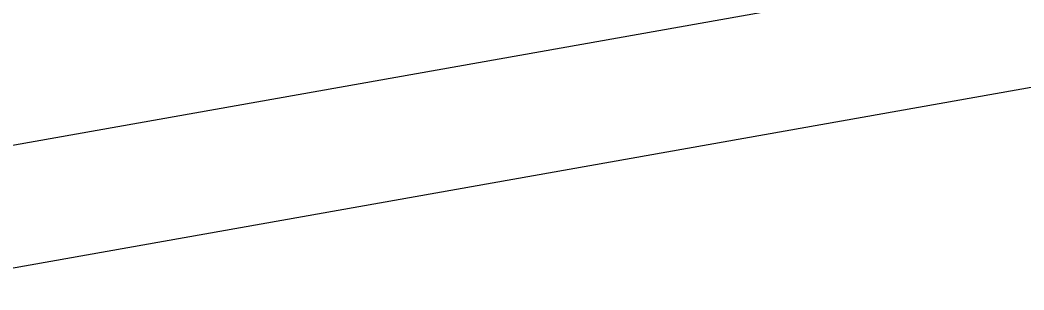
# Model space of a CAD drawing. Header units: millimetres. Extents: x 0 to 9483559, y -180456 to 305735.
# Drawn here: x 457274.87 to 457286.06, y 26976.89 to 26979.89 of the extents above; entities that cross this region are included whole.
import ezdxf
from ezdxf.enums import TextEntityAlignment as Align

# ---------------------------------------------------------------- set-up
doc = ezdxf.new("R2018")
doc.units = ezdxf.units.MM
for name, color, linetype, lineweight in [('АР_Маркер экспликации', 239, 'Continuous', 13), ('АР_Номер помещения', 250, 'Continuous', 9), ('АР_Размеры', 175, 'Continuous', 9), ('АР_Сущ Несущая стена', 250, 'Continuous', 50)]:
    doc.layers.add(name, color=color, linetype=linetype, lineweight=lineweight)
doc.layers.add('АР_Названия помещений', color=124, linetype='Continuous', lineweight=5, plot=False)
doc.layers.add('АР_Помещения_площадь', color=19, linetype='Continuous', lineweight=9, plot=False)
doc.styles.add('ISOCPEUR', font='', dxfattribs={"height": 250})
doc.styles.get("Standard").update_dxf_attribs({"font": 'GOST.TTF'})
doc.styles.get('ISOCPEUR').set_extended_font_data('ISOCPEUR', italic=True)

# ---------------------------------------------------------------- blocks, each defined once
blk = doc.blocks.new('*U333')
at = {"color": 7, "style": 'ISOCPEUR', "width": 0.7, "flags": 1}
blk.add_attdef('КАТЕГОРИЯ', (-499.166, -2092.186), '', height=250, dxfattribs=at)
at = {"layer": 'АР_Номер помещения', "color": 7, "style": 'ISOCPEUR', "width": 0.7}
blk.add_attdef('НОМЕР_ПОМЕЩЕНИЯ', text='', height=300, dxfattribs=at).set_placement((-13874.5, 6637.552), align=Align.MIDDLE_CENTER)
at = {"layer": 'АР_Помещения_площадь', "color": 7, "lineweight": 30, "width": 0.7, "flags": 104}
blk.add_attdef('ИМЯ_ПОМЕЩЕНИЯ', text='', height=100, dxfattribs=at).set_placement((157.628, 1217.141), align=Align.MIDDLE_CENTER)
at = {"layer": 'АР_Помещения_площадь', "color": 7, "style": 'ISOCPEUR', "width": 0.7}
blk.add_attdef('ПЛОЩАДЬ_ПОМЕЩЕНИЯ', text='', height=200, dxfattribs=at).set_placement((-12654.582, 407.672), align=Align.MIDDLE_RIGHT)
blk = doc.blocks.new('*U327')
at = {"color": 7, "style": 'ISOCPEUR', "width": 0.7, "flags": 1}
blk.add_attdef('КАТЕГОРИЯ', (-499.166, -2092.186), '', height=250, dxfattribs=at)
at = {"layer": 'АР_Номер помещения', "color": 7, "style": 'ISOCPEUR', "width": 0.7}
blk.add_attdef('НОМЕР_ПОМЕЩЕНИЯ', text='', height=300, dxfattribs=at).set_placement((-17424.901, 1870.773), align=Align.MIDDLE_CENTER)
at = {"layer": 'АР_Помещения_площадь', "color": 7, "lineweight": 30, "width": 0.7, "flags": 104}
blk.add_attdef('ИМЯ_ПОМЕЩЕНИЯ', text='', height=100, dxfattribs=at).set_placement((157.628, 1217.141), align=Align.MIDDLE_CENTER)
at = {"layer": 'АР_Помещения_площадь', "color": 7, "style": 'ISOCPEUR', "width": 0.7}
blk.add_attdef('ПЛОЩАДЬ_ПОМЕЩЕНИЯ', text='', height=200, dxfattribs=at).set_placement((-12452.811, 399.356), align=Align.MIDDLE_RIGHT)

msp = doc.modelspace()

# ---------------------------------------------------------------- linework, layer by layer
at = {"layer": 'АР_Размеры', "color": 5, "lineweight": 9, "ltscale": 100, "transparency": 33554687}
msp.add_lwpolyline([(457319.55, 26986.681), (457319.233, 26986.377), (457259.348, 26975.763), (457259.065, 26975.961), (457258.874, 26977.041), (457259.05, 26977.444), (457261.451, 26977.87), (457261.648, 26978.152), (457261.521, 26978.873), (457261.217, 26979.19), (457258.816, 26978.765), (457258.533, 26978.962), (457257.576, 26984.364), (457258.323, 26985.735), (457258.294, 26986.597), (457256.06, 26989.42), (457255.383, 26989.053), (457257.745, 26975.727), (457259.462, 26974.421), (457319.587, 26985.078)], dxfattribs=at)
msp.add_lwpolyline([(457319.55, 26986.681), (457319.233, 26986.377), (457259.348, 26975.763), (457259.065, 26975.961), (457258.874, 26977.041), (457259.05, 26977.444), (457261.451, 26977.87), (457261.648, 26978.152), (457261.521, 26978.873), (457261.217, 26979.19), (457258.816, 26978.765), (457258.533, 26978.962), (457257.576, 26984.364), (457258.323, 26985.735), (457258.294, 26986.597), (457256.06, 26989.42), (457255.383, 26989.053), (457257.745, 26975.727), (457259.462, 26974.421), (457319.587, 26985.078)], dxfattribs=at)
msp.add_lwpolyline([(457319.55, 26986.681), (457319.233, 26986.377), (457259.348, 26975.763), (457259.065, 26975.961), (457258.874, 26977.041), (457259.05, 26977.444), (457261.451, 26977.87), (457261.648, 26978.152), (457261.521, 26978.873), (457261.217, 26979.19), (457258.816, 26978.765), (457258.533, 26978.962), (457257.576, 26984.364), (457258.323, 26985.735), (457258.294, 26986.597), (457256.06, 26989.42), (457255.383, 26989.053), (457257.745, 26975.727), (457259.462, 26974.421), (457319.587, 26985.078)], dxfattribs=at)
msp.add_lwpolyline([(457319.55, 26986.681), (457319.233, 26986.377), (457259.348, 26975.763), (457259.065, 26975.961), (457258.874, 26977.041), (457259.05, 26977.444), (457261.451, 26977.87), (457261.648, 26978.152), (457261.521, 26978.873), (457261.217, 26979.19), (457258.816, 26978.765), (457258.533, 26978.962), (457257.576, 26984.364), (457258.323, 26985.735), (457258.294, 26986.597), (457256.06, 26989.42), (457255.383, 26989.053), (457257.745, 26975.727), (457259.462, 26974.421), (457319.587, 26985.078)], dxfattribs=at)
msp.add_lwpolyline([(457319.55, 26986.681), (457319.233, 26986.377), (457259.348, 26975.763), (457259.065, 26975.961), (457258.874, 26977.041), (457259.05, 26977.444), (457261.451, 26977.87), (457261.648, 26978.152), (457261.521, 26978.873), (457261.217, 26979.19), (457258.816, 26978.765), (457258.533, 26978.962), (457257.576, 26984.364), (457258.323, 26985.735), (457258.294, 26986.597), (457256.06, 26989.42), (457255.383, 26989.053), (457257.745, 26975.727), (457259.462, 26974.421), (457319.587, 26985.078)], dxfattribs=at)
msp.add_lwpolyline([(457319.55, 26986.681), (457319.233, 26986.377), (457259.348, 26975.763), (457259.065, 26975.961), (457258.874, 26977.041), (457259.05, 26977.444), (457261.451, 26977.87), (457261.648, 26978.152), (457261.521, 26978.873), (457261.217, 26979.19), (457258.816, 26978.765), (457258.533, 26978.962), (457257.576, 26984.364), (457258.323, 26985.735), (457258.294, 26986.597), (457256.06, 26989.42), (457255.383, 26989.053), (457257.745, 26975.727), (457259.462, 26974.421), (457319.587, 26985.078)], dxfattribs=at)
msp.add_lwpolyline([(457319.55, 26986.681), (457319.233, 26986.377), (457259.348, 26975.763), (457259.065, 26975.961), (457258.874, 26977.041), (457259.05, 26977.444), (457261.451, 26977.87), (457261.648, 26978.152), (457261.521, 26978.873), (457261.217, 26979.19), (457258.816, 26978.765), (457258.533, 26978.962), (457257.576, 26984.364), (457258.323, 26985.735), (457258.294, 26986.597), (457256.06, 26989.42), (457255.383, 26989.053), (457257.745, 26975.727), (457259.462, 26974.421), (457319.587, 26985.078)], dxfattribs=at)
msp.add_lwpolyline([(457319.55, 26986.681), (457319.233, 26986.377), (457259.348, 26975.763), (457259.065, 26975.961), (457258.874, 26977.041), (457259.05, 26977.444), (457261.451, 26977.87), (457261.648, 26978.152), (457261.521, 26978.873), (457261.217, 26979.19), (457258.816, 26978.765), (457258.533, 26978.962), (457257.576, 26984.364), (457258.323, 26985.735), (457258.294, 26986.597), (457256.06, 26989.42), (457255.383, 26989.053), (457257.745, 26975.727), (457259.462, 26974.421), (457319.587, 26985.078)], dxfattribs=at)
msp.add_lwpolyline([(457319.55, 26986.681), (457319.233, 26986.377), (457259.348, 26975.763), (457259.065, 26975.961), (457258.874, 26977.041), (457259.05, 26977.444), (457261.451, 26977.87), (457261.648, 26978.152), (457261.521, 26978.873), (457261.217, 26979.19), (457258.816, 26978.765), (457258.533, 26978.962), (457257.576, 26984.364), (457258.323, 26985.735), (457258.294, 26986.597), (457256.06, 26989.42), (457255.383, 26989.053), (457257.745, 26975.727), (457259.462, 26974.421), (457319.587, 26985.078)], dxfattribs=at)
msp.add_lwpolyline([(457319.55, 26986.681), (457319.233, 26986.377), (457259.348, 26975.763), (457259.065, 26975.961), (457258.874, 26977.041), (457259.05, 26977.444), (457261.451, 26977.87), (457261.648, 26978.152), (457261.521, 26978.873), (457261.217, 26979.19), (457258.816, 26978.765), (457258.533, 26978.962), (457257.576, 26984.364), (457258.323, 26985.735), (457258.294, 26986.597), (457256.06, 26989.42), (457255.383, 26989.053), (457257.745, 26975.727), (457259.462, 26974.421), (457319.587, 26985.078)], dxfattribs=at)
msp.add_lwpolyline([(457319.55, 26986.681), (457319.233, 26986.377), (457259.348, 26975.763), (457259.065, 26975.961), (457258.874, 26977.041), (457259.05, 26977.444), (457261.451, 26977.87), (457261.648, 26978.152), (457261.521, 26978.873), (457261.217, 26979.19), (457258.816, 26978.765), (457258.533, 26978.962), (457257.576, 26984.364), (457258.323, 26985.735), (457258.294, 26986.597), (457256.06, 26989.42), (457255.383, 26989.053), (457257.745, 26975.727), (457259.462, 26974.421), (457319.587, 26985.078)], dxfattribs=at)
msp.add_lwpolyline([(457319.55, 26986.681), (457319.233, 26986.377), (457259.348, 26975.763), (457259.065, 26975.961), (457258.874, 26977.041), (457259.05, 26977.444), (457261.451, 26977.87), (457261.648, 26978.152), (457261.521, 26978.873), (457261.217, 26979.19), (457258.816, 26978.765), (457258.533, 26978.962), (457257.576, 26984.364), (457258.323, 26985.735), (457258.294, 26986.597), (457256.06, 26989.42), (457255.383, 26989.053), (457257.745, 26975.727), (457259.462, 26974.421), (457319.587, 26985.078)], dxfattribs=at)
msp.add_lwpolyline([(457319.55, 26986.681), (457319.233, 26986.377), (457259.348, 26975.763), (457259.065, 26975.961), (457258.874, 26977.041), (457259.05, 26977.444), (457261.451, 26977.87), (457261.648, 26978.152), (457261.521, 26978.873), (457261.217, 26979.19), (457258.816, 26978.765), (457258.533, 26978.962), (457257.576, 26984.364), (457258.323, 26985.735), (457258.294, 26986.597), (457256.06, 26989.42), (457255.383, 26989.053), (457257.745, 26975.727), (457259.462, 26974.421), (457319.587, 26985.078)], dxfattribs=at)
msp.add_lwpolyline([(457319.55, 26986.681), (457319.233, 26986.377), (457259.348, 26975.763), (457259.065, 26975.961), (457258.874, 26977.041), (457259.05, 26977.444), (457261.451, 26977.87), (457261.648, 26978.152), (457261.521, 26978.873), (457261.217, 26979.19), (457258.816, 26978.765), (457258.533, 26978.962), (457257.576, 26984.364), (457258.323, 26985.735), (457258.294, 26986.597), (457256.06, 26989.42), (457255.383, 26989.053), (457257.745, 26975.727), (457259.462, 26974.421), (457319.587, 26985.078)], dxfattribs=at)
msp.add_lwpolyline([(457319.55, 26986.681), (457319.233, 26986.377), (457259.348, 26975.763), (457259.065, 26975.961), (457258.874, 26977.041), (457259.05, 26977.444), (457261.451, 26977.87), (457261.648, 26978.152), (457261.521, 26978.873), (457261.217, 26979.19), (457258.816, 26978.765), (457258.533, 26978.962), (457257.576, 26984.364), (457258.323, 26985.735), (457258.294, 26986.597), (457256.06, 26989.42), (457255.383, 26989.053), (457257.745, 26975.727), (457259.462, 26974.421), (457319.587, 26985.078)], dxfattribs=at)
msp.add_lwpolyline([(457319.55, 26986.681), (457319.233, 26986.377), (457259.348, 26975.763), (457259.065, 26975.961), (457258.874, 26977.041), (457259.05, 26977.444), (457261.451, 26977.87), (457261.648, 26978.152), (457261.521, 26978.873), (457261.217, 26979.19), (457258.816, 26978.765), (457258.533, 26978.962), (457257.576, 26984.364), (457258.323, 26985.735), (457258.294, 26986.597), (457256.06, 26989.42), (457255.383, 26989.053), (457257.745, 26975.727), (457259.462, 26974.421), (457319.587, 26985.078)], dxfattribs=at)
msp.add_lwpolyline([(457319.55, 26986.681), (457319.233, 26986.377), (457259.348, 26975.763), (457259.065, 26975.961), (457258.874, 26977.041), (457259.05, 26977.444), (457261.451, 26977.87), (457261.648, 26978.152), (457261.521, 26978.873), (457261.217, 26979.19), (457258.816, 26978.765), (457258.533, 26978.962), (457257.576, 26984.364), (457258.323, 26985.735), (457258.294, 26986.597), (457256.06, 26989.42), (457255.383, 26989.053), (457257.745, 26975.727), (457259.462, 26974.421), (457319.587, 26985.078)], dxfattribs=at)
msp.add_lwpolyline([(457319.55, 26986.681), (457319.233, 26986.377), (457259.348, 26975.763), (457259.065, 26975.961), (457258.874, 26977.041), (457259.05, 26977.444), (457261.451, 26977.87), (457261.648, 26978.152), (457261.521, 26978.873), (457261.217, 26979.19), (457258.816, 26978.765), (457258.533, 26978.962), (457257.576, 26984.364), (457258.323, 26985.735), (457258.294, 26986.597), (457256.06, 26989.42), (457255.383, 26989.053), (457257.745, 26975.727), (457259.462, 26974.421), (457319.587, 26985.078)], dxfattribs=at)
msp.add_lwpolyline([(457319.55, 26986.681), (457319.233, 26986.377), (457259.348, 26975.763), (457259.065, 26975.961), (457258.874, 26977.041), (457259.05, 26977.444), (457261.451, 26977.87), (457261.648, 26978.152), (457261.521, 26978.873), (457261.217, 26979.19), (457258.816, 26978.765), (457258.533, 26978.962), (457257.576, 26984.364), (457258.323, 26985.735), (457258.294, 26986.597), (457256.06, 26989.42), (457255.383, 26989.053), (457257.745, 26975.727), (457259.462, 26974.421), (457319.587, 26985.078)], dxfattribs=at)
msp.add_lwpolyline([(457319.55, 26986.681), (457319.233, 26986.377), (457259.348, 26975.763), (457259.065, 26975.961), (457258.874, 26977.041), (457259.05, 26977.444), (457261.451, 26977.87), (457261.648, 26978.152), (457261.521, 26978.873), (457261.217, 26979.19), (457258.816, 26978.765), (457258.533, 26978.962), (457257.576, 26984.364), (457258.323, 26985.735), (457258.294, 26986.597), (457256.06, 26989.42), (457255.383, 26989.053), (457257.745, 26975.727), (457259.462, 26974.421), (457319.587, 26985.078)], dxfattribs=at)
msp.add_lwpolyline([(457319.55, 26986.681), (457319.233, 26986.377), (457259.348, 26975.763), (457259.065, 26975.961), (457258.874, 26977.041), (457259.05, 26977.444), (457261.451, 26977.87), (457261.648, 26978.152), (457261.521, 26978.873), (457261.217, 26979.19), (457258.816, 26978.765), (457258.533, 26978.962), (457257.576, 26984.364), (457258.323, 26985.735), (457258.294, 26986.597), (457256.06, 26989.42), (457255.383, 26989.053), (457257.745, 26975.727), (457259.462, 26974.421), (457319.587, 26985.078)], dxfattribs=at)
msp.add_lwpolyline([(457319.55, 26986.681), (457319.233, 26986.377), (457259.348, 26975.763), (457259.065, 26975.961), (457258.874, 26977.041), (457259.05, 26977.444), (457261.451, 26977.87), (457261.648, 26978.152), (457261.521, 26978.873), (457261.217, 26979.19), (457258.816, 26978.765), (457258.533, 26978.962), (457257.576, 26984.364), (457258.323, 26985.735), (457258.294, 26986.597), (457256.06, 26989.42), (457255.383, 26989.053), (457257.745, 26975.727), (457259.462, 26974.421), (457319.587, 26985.078)], dxfattribs=at)
msp.add_lwpolyline([(457319.55, 26986.681), (457319.233, 26986.377), (457259.348, 26975.763), (457259.065, 26975.961), (457258.874, 26977.041), (457259.05, 26977.444), (457261.451, 26977.87), (457261.648, 26978.152), (457261.521, 26978.873), (457261.217, 26979.19), (457258.816, 26978.765), (457258.533, 26978.962), (457257.576, 26984.364), (457258.323, 26985.735), (457258.294, 26986.597), (457256.06, 26989.42), (457255.383, 26989.053), (457257.745, 26975.727), (457259.462, 26974.421), (457319.587, 26985.078)], dxfattribs=at)
msp.add_lwpolyline([(457319.55, 26986.681), (457319.233, 26986.377), (457259.348, 26975.763), (457259.065, 26975.961), (457258.874, 26977.041), (457259.05, 26977.444), (457261.451, 26977.87), (457261.648, 26978.152), (457261.521, 26978.873), (457261.217, 26979.19), (457258.816, 26978.765), (457258.533, 26978.962), (457257.576, 26984.364), (457258.323, 26985.735), (457258.294, 26986.597), (457256.06, 26989.42), (457255.383, 26989.053), (457257.745, 26975.727), (457259.462, 26974.421), (457319.587, 26985.078)], dxfattribs=at)
msp.add_lwpolyline([(457319.55, 26986.681), (457319.233, 26986.377), (457259.348, 26975.763), (457259.065, 26975.961), (457258.874, 26977.041), (457259.05, 26977.444), (457261.451, 26977.87), (457261.648, 26978.152), (457261.521, 26978.873), (457261.217, 26979.19), (457258.816, 26978.765), (457258.533, 26978.962), (457257.576, 26984.364), (457258.323, 26985.735), (457258.294, 26986.597), (457256.06, 26989.42), (457255.383, 26989.053), (457257.745, 26975.727), (457259.462, 26974.421), (457319.587, 26985.078)], dxfattribs=at)
msp.add_lwpolyline([(457319.55, 26986.681), (457319.233, 26986.377), (457259.348, 26975.763), (457259.065, 26975.961), (457258.874, 26977.041), (457259.05, 26977.444), (457261.451, 26977.87), (457261.648, 26978.152), (457261.521, 26978.873), (457261.217, 26979.19), (457258.816, 26978.765), (457258.533, 26978.962), (457257.576, 26984.364), (457258.323, 26985.735), (457258.294, 26986.597), (457256.06, 26989.42), (457255.383, 26989.053), (457257.745, 26975.727), (457259.462, 26974.421), (457319.587, 26985.078)], dxfattribs=at)
msp.add_lwpolyline([(457319.55, 26986.681), (457319.233, 26986.377), (457259.348, 26975.763), (457259.065, 26975.961), (457258.874, 26977.041), (457259.05, 26977.444), (457261.451, 26977.87), (457261.648, 26978.152), (457261.521, 26978.873), (457261.217, 26979.19), (457258.816, 26978.765), (457258.533, 26978.962), (457257.576, 26984.364), (457258.323, 26985.735), (457258.294, 26986.597), (457256.06, 26989.42), (457255.383, 26989.053), (457257.745, 26975.727), (457259.462, 26974.421), (457319.587, 26985.078)], dxfattribs=at)
msp.add_lwpolyline([(457319.55, 26986.681), (457319.233, 26986.377), (457259.348, 26975.763), (457259.065, 26975.961), (457258.874, 26977.041), (457259.05, 26977.444), (457261.451, 26977.87), (457261.648, 26978.152), (457261.521, 26978.873), (457261.217, 26979.19), (457258.816, 26978.765), (457258.533, 26978.962), (457257.576, 26984.364), (457258.323, 26985.735), (457258.294, 26986.597), (457256.06, 26989.42), (457255.383, 26989.053), (457257.745, 26975.727), (457259.462, 26974.421), (457319.587, 26985.078)], dxfattribs=at)
msp.add_lwpolyline([(457319.55, 26986.681), (457319.233, 26986.377), (457259.348, 26975.763), (457259.065, 26975.961), (457258.874, 26977.041), (457259.05, 26977.444), (457261.451, 26977.87), (457261.648, 26978.152), (457261.521, 26978.873), (457261.217, 26979.19), (457258.816, 26978.765), (457258.533, 26978.962), (457257.576, 26984.364), (457258.323, 26985.735), (457258.294, 26986.597), (457256.06, 26989.42), (457255.383, 26989.053), (457257.745, 26975.727), (457259.462, 26974.421), (457319.587, 26985.078)], dxfattribs=at)
msp.add_lwpolyline([(457319.55, 26986.681), (457319.233, 26986.377), (457259.348, 26975.763), (457259.065, 26975.961), (457258.874, 26977.041), (457259.05, 26977.444), (457261.451, 26977.87), (457261.648, 26978.152), (457261.521, 26978.873), (457261.217, 26979.19), (457258.816, 26978.765), (457258.533, 26978.962), (457257.576, 26984.364), (457258.323, 26985.735), (457258.294, 26986.597), (457256.06, 26989.42), (457255.383, 26989.053), (457257.745, 26975.727), (457259.462, 26974.421), (457319.587, 26985.078)], dxfattribs=at)
msp.add_lwpolyline([(457319.55, 26986.681), (457319.233, 26986.377), (457259.348, 26975.763), (457259.065, 26975.961), (457258.874, 26977.041), (457259.05, 26977.444), (457261.451, 26977.87), (457261.648, 26978.152), (457261.521, 26978.873), (457261.217, 26979.19), (457258.816, 26978.765), (457258.533, 26978.962), (457257.576, 26984.364), (457258.323, 26985.735), (457258.294, 26986.597), (457256.06, 26989.42), (457255.383, 26989.053), (457257.745, 26975.727), (457259.462, 26974.421), (457319.587, 26985.078)], dxfattribs=at)
msp.add_lwpolyline([(457319.55, 26986.681), (457319.233, 26986.377), (457259.348, 26975.763), (457259.065, 26975.961), (457258.874, 26977.041), (457259.05, 26977.444), (457261.451, 26977.87), (457261.648, 26978.152), (457261.521, 26978.873), (457261.217, 26979.19), (457258.816, 26978.765), (457258.533, 26978.962), (457257.576, 26984.364), (457258.323, 26985.735), (457258.294, 26986.597), (457256.06, 26989.42), (457255.383, 26989.053), (457257.745, 26975.727), (457259.462, 26974.421), (457319.587, 26985.078)], dxfattribs=at)
msp.add_lwpolyline([(457319.55, 26986.681), (457319.233, 26986.377), (457259.348, 26975.763), (457259.065, 26975.961), (457258.874, 26977.041), (457259.05, 26977.444), (457261.451, 26977.87), (457261.648, 26978.152), (457261.521, 26978.873), (457261.217, 26979.19), (457258.816, 26978.765), (457258.533, 26978.962), (457257.576, 26984.364), (457258.323, 26985.735), (457258.294, 26986.597), (457256.06, 26989.42), (457255.383, 26989.053), (457257.745, 26975.727), (457259.462, 26974.421), (457319.587, 26985.078)], dxfattribs=at)
msp.add_lwpolyline([(457319.55, 26986.681), (457319.233, 26986.377), (457259.348, 26975.763), (457259.065, 26975.961), (457258.874, 26977.041), (457259.05, 26977.444), (457261.451, 26977.87), (457261.648, 26978.152), (457261.521, 26978.873), (457261.217, 26979.19), (457258.816, 26978.765), (457258.533, 26978.962), (457257.576, 26984.364), (457258.323, 26985.735), (457258.294, 26986.597), (457256.06, 26989.42), (457255.383, 26989.053), (457257.745, 26975.727), (457259.462, 26974.421), (457319.587, 26985.078)], dxfattribs=at)
msp.add_lwpolyline([(457319.55, 26986.681), (457319.233, 26986.377), (457259.348, 26975.763), (457259.065, 26975.961), (457258.874, 26977.041), (457259.05, 26977.444), (457261.451, 26977.87), (457261.648, 26978.152), (457261.521, 26978.873), (457261.217, 26979.19), (457258.816, 26978.765), (457258.533, 26978.962), (457257.576, 26984.364), (457258.323, 26985.735), (457258.294, 26986.597), (457256.06, 26989.42), (457255.383, 26989.053), (457257.745, 26975.727), (457259.462, 26974.421), (457319.587, 26985.078)], dxfattribs=at)
msp.add_lwpolyline([(457319.55, 26986.681), (457319.233, 26986.377), (457259.348, 26975.763), (457259.065, 26975.961), (457258.874, 26977.041), (457259.05, 26977.444), (457261.451, 26977.87), (457261.648, 26978.152), (457261.521, 26978.873), (457261.217, 26979.19), (457258.816, 26978.765), (457258.533, 26978.962), (457257.576, 26984.364), (457258.323, 26985.735), (457258.294, 26986.597), (457256.06, 26989.42), (457255.383, 26989.053), (457257.745, 26975.727), (457259.462, 26974.421), (457319.587, 26985.078)], dxfattribs=at)
msp.add_lwpolyline([(457319.55, 26986.681), (457319.233, 26986.377), (457259.348, 26975.763), (457259.065, 26975.961), (457258.874, 26977.041), (457259.05, 26977.444), (457261.451, 26977.87), (457261.648, 26978.152), (457261.521, 26978.873), (457261.217, 26979.19), (457258.816, 26978.765), (457258.533, 26978.962), (457257.576, 26984.364), (457258.323, 26985.735), (457258.294, 26986.597), (457256.06, 26989.42), (457255.383, 26989.053), (457257.745, 26975.727), (457259.462, 26974.421), (457319.587, 26985.078)], dxfattribs=at)
msp.add_lwpolyline([(457319.55, 26986.681), (457319.233, 26986.377), (457259.348, 26975.763), (457259.065, 26975.961), (457258.874, 26977.041), (457259.05, 26977.444), (457261.451, 26977.87), (457261.648, 26978.152), (457261.521, 26978.873), (457261.217, 26979.19), (457258.816, 26978.765), (457258.533, 26978.962), (457257.576, 26984.364), (457258.323, 26985.735), (457258.294, 26986.597), (457256.06, 26989.42), (457255.383, 26989.053), (457257.745, 26975.727), (457259.462, 26974.421), (457319.587, 26985.078)], dxfattribs=at)
msp.add_lwpolyline([(457319.55, 26986.681), (457319.233, 26986.377), (457259.348, 26975.763), (457259.065, 26975.961), (457258.874, 26977.041), (457259.05, 26977.444), (457261.451, 26977.87), (457261.648, 26978.152), (457261.521, 26978.873), (457261.217, 26979.19), (457258.816, 26978.765), (457258.533, 26978.962), (457257.576, 26984.364), (457258.323, 26985.735), (457258.294, 26986.597), (457256.06, 26989.42), (457255.383, 26989.053), (457257.745, 26975.727), (457259.462, 26974.421), (457319.587, 26985.078)], dxfattribs=at)
msp.add_lwpolyline([(457319.55, 26986.681), (457319.233, 26986.377), (457259.348, 26975.763), (457259.065, 26975.961), (457258.874, 26977.041), (457259.05, 26977.444), (457261.451, 26977.87), (457261.648, 26978.152), (457261.521, 26978.873), (457261.217, 26979.19), (457258.816, 26978.765), (457258.533, 26978.962), (457257.576, 26984.364), (457258.323, 26985.735), (457258.294, 26986.597), (457256.06, 26989.42), (457255.383, 26989.053), (457257.745, 26975.727), (457259.462, 26974.421), (457319.587, 26985.078)], dxfattribs=at)
msp.add_lwpolyline([(457319.55, 26986.681), (457319.233, 26986.377), (457259.348, 26975.763), (457259.065, 26975.961), (457258.874, 26977.041), (457259.05, 26977.444), (457261.451, 26977.87), (457261.648, 26978.152), (457261.521, 26978.873), (457261.217, 26979.19), (457258.816, 26978.765), (457258.533, 26978.962), (457257.576, 26984.364), (457258.323, 26985.735), (457258.294, 26986.597), (457256.06, 26989.42), (457255.383, 26989.053), (457257.745, 26975.727), (457259.462, 26974.421), (457319.587, 26985.078)], dxfattribs=at)
msp.add_lwpolyline([(457319.55, 26986.681), (457319.233, 26986.377), (457259.348, 26975.763), (457259.065, 26975.961), (457258.874, 26977.041), (457259.05, 26977.444), (457261.451, 26977.87), (457261.648, 26978.152), (457261.521, 26978.873), (457261.217, 26979.19), (457258.816, 26978.765), (457258.533, 26978.962), (457257.576, 26984.364), (457258.323, 26985.735), (457258.294, 26986.597), (457256.06, 26989.42), (457255.383, 26989.053), (457257.745, 26975.727), (457259.462, 26974.421), (457319.587, 26985.078)], dxfattribs=at)
msp.add_lwpolyline([(457319.55, 26986.681), (457319.233, 26986.377), (457259.348, 26975.763), (457259.065, 26975.961), (457258.874, 26977.041), (457259.05, 26977.444), (457261.451, 26977.87), (457261.648, 26978.152), (457261.521, 26978.873), (457261.217, 26979.19), (457258.816, 26978.765), (457258.533, 26978.962), (457257.576, 26984.364), (457258.323, 26985.735), (457258.294, 26986.597), (457256.06, 26989.42), (457255.383, 26989.053), (457257.745, 26975.727), (457259.462, 26974.421), (457319.587, 26985.078)], dxfattribs=at)
msp.add_lwpolyline([(457319.55, 26986.681), (457319.233, 26986.377), (457259.348, 26975.763), (457259.065, 26975.961), (457258.874, 26977.041), (457259.05, 26977.444), (457261.451, 26977.87), (457261.648, 26978.152), (457261.521, 26978.873), (457261.217, 26979.19), (457258.816, 26978.765), (457258.533, 26978.962), (457257.576, 26984.364), (457258.323, 26985.735), (457258.294, 26986.597), (457256.06, 26989.42), (457255.383, 26989.053), (457257.745, 26975.727), (457259.462, 26974.421), (457319.587, 26985.078)], dxfattribs=at)
msp.add_lwpolyline([(457319.55, 26986.681), (457319.233, 26986.377), (457259.348, 26975.763), (457259.065, 26975.961), (457258.874, 26977.041), (457259.05, 26977.444), (457261.451, 26977.87), (457261.648, 26978.152), (457261.521, 26978.873), (457261.217, 26979.19), (457258.816, 26978.765), (457258.533, 26978.962), (457257.576, 26984.364), (457258.323, 26985.735), (457258.294, 26986.597), (457256.06, 26989.42), (457255.383, 26989.053), (457257.745, 26975.727), (457259.462, 26974.421), (457319.587, 26985.078)], dxfattribs=at)
msp.add_lwpolyline([(457319.55, 26986.681), (457319.233, 26986.377), (457259.348, 26975.763), (457259.065, 26975.961), (457258.874, 26977.041), (457259.05, 26977.444), (457261.451, 26977.87), (457261.648, 26978.152), (457261.521, 26978.873), (457261.217, 26979.19), (457258.816, 26978.765), (457258.533, 26978.962), (457257.576, 26984.364), (457258.323, 26985.735), (457258.294, 26986.597), (457256.06, 26989.42), (457255.383, 26989.053), (457257.745, 26975.727), (457259.462, 26974.421), (457319.587, 26985.078)], dxfattribs=at)
msp.add_lwpolyline([(457319.55, 26986.681), (457319.233, 26986.377), (457259.348, 26975.763), (457259.065, 26975.961), (457258.874, 26977.041), (457259.05, 26977.444), (457261.451, 26977.87), (457261.648, 26978.152), (457261.521, 26978.873), (457261.217, 26979.19), (457258.816, 26978.765), (457258.533, 26978.962), (457257.576, 26984.364), (457258.323, 26985.735), (457258.294, 26986.597), (457256.06, 26989.42), (457255.383, 26989.053), (457257.745, 26975.727), (457259.462, 26974.421), (457319.587, 26985.078)], dxfattribs=at)
msp.add_lwpolyline([(457319.55, 26986.681), (457319.233, 26986.377), (457259.348, 26975.763), (457259.065, 26975.961), (457258.874, 26977.041), (457259.05, 26977.444), (457261.451, 26977.87), (457261.648, 26978.152), (457261.521, 26978.873), (457261.217, 26979.19), (457258.816, 26978.765), (457258.533, 26978.962), (457257.576, 26984.364), (457258.323, 26985.735), (457258.294, 26986.597), (457256.06, 26989.42), (457255.383, 26989.053), (457257.745, 26975.727), (457259.462, 26974.421), (457319.587, 26985.078)], dxfattribs=at)
msp.add_lwpolyline([(457319.55, 26986.681), (457319.233, 26986.377), (457259.348, 26975.763), (457259.065, 26975.961), (457258.874, 26977.041), (457259.05, 26977.444), (457261.451, 26977.87), (457261.648, 26978.152), (457261.521, 26978.873), (457261.217, 26979.19), (457258.816, 26978.765), (457258.533, 26978.962), (457257.576, 26984.364), (457258.323, 26985.735), (457258.294, 26986.597), (457256.06, 26989.42), (457255.383, 26989.053), (457257.745, 26975.727), (457259.462, 26974.421), (457319.587, 26985.078)], dxfattribs=at)
msp.add_lwpolyline([(457319.55, 26986.681), (457319.233, 26986.377), (457259.348, 26975.763), (457259.065, 26975.961), (457258.874, 26977.041), (457259.05, 26977.444), (457261.451, 26977.87), (457261.648, 26978.152), (457261.521, 26978.873), (457261.217, 26979.19), (457258.816, 26978.765), (457258.533, 26978.962), (457257.576, 26984.364), (457258.323, 26985.735), (457258.294, 26986.597), (457256.06, 26989.42), (457255.383, 26989.053), (457257.745, 26975.727), (457259.462, 26974.421), (457319.587, 26985.078)], dxfattribs=at)
msp.add_lwpolyline([(457319.55, 26986.681), (457319.233, 26986.377), (457259.348, 26975.763), (457259.065, 26975.961), (457258.874, 26977.041), (457259.05, 26977.444), (457261.451, 26977.87), (457261.648, 26978.152), (457261.521, 26978.873), (457261.217, 26979.19), (457258.816, 26978.765), (457258.533, 26978.962), (457257.576, 26984.364), (457258.323, 26985.735), (457258.294, 26986.597), (457256.06, 26989.42), (457255.383, 26989.053), (457257.745, 26975.727), (457259.462, 26974.421), (457319.587, 26985.078)], dxfattribs=at)
msp.add_lwpolyline([(457319.55, 26986.681), (457319.233, 26986.377), (457259.348, 26975.763), (457259.065, 26975.961), (457258.874, 26977.041), (457259.05, 26977.444), (457261.451, 26977.87), (457261.648, 26978.152), (457261.521, 26978.873), (457261.217, 26979.19), (457258.816, 26978.765), (457258.533, 26978.962), (457257.576, 26984.364), (457258.323, 26985.735), (457258.294, 26986.597), (457256.06, 26989.42), (457255.383, 26989.053), (457257.745, 26975.727), (457259.462, 26974.421), (457319.587, 26985.078)], dxfattribs=at)
msp.add_lwpolyline([(457319.55, 26986.681), (457319.233, 26986.377), (457259.348, 26975.763), (457259.065, 26975.961), (457258.874, 26977.041), (457259.05, 26977.444), (457261.451, 26977.87), (457261.648, 26978.152), (457261.521, 26978.873), (457261.217, 26979.19), (457258.816, 26978.765), (457258.533, 26978.962), (457257.576, 26984.364), (457258.323, 26985.735), (457258.294, 26986.597), (457256.06, 26989.42), (457255.383, 26989.053), (457257.745, 26975.727), (457259.462, 26974.421), (457319.587, 26985.078)], dxfattribs=at)
msp.add_lwpolyline([(457319.55, 26986.681), (457319.233, 26986.377), (457259.348, 26975.763), (457259.065, 26975.961), (457258.874, 26977.041), (457259.05, 26977.444), (457261.451, 26977.87), (457261.648, 26978.152), (457261.521, 26978.873), (457261.217, 26979.19), (457258.816, 26978.765), (457258.533, 26978.962), (457257.576, 26984.364), (457258.323, 26985.735), (457258.294, 26986.597), (457256.06, 26989.42), (457255.383, 26989.053), (457257.745, 26975.727), (457259.462, 26974.421), (457319.587, 26985.078)], dxfattribs=at)
msp.add_lwpolyline([(457319.55, 26986.681), (457319.233, 26986.377), (457259.348, 26975.763), (457259.065, 26975.961), (457258.874, 26977.041), (457259.05, 26977.444), (457261.451, 26977.87), (457261.648, 26978.152), (457261.521, 26978.873), (457261.217, 26979.19), (457258.816, 26978.765), (457258.533, 26978.962), (457257.576, 26984.364), (457258.323, 26985.735), (457258.294, 26986.597), (457256.06, 26989.42), (457255.383, 26989.053), (457257.745, 26975.727), (457259.462, 26974.421), (457319.587, 26985.078)], dxfattribs=at)
msp.add_lwpolyline([(457319.55, 26986.681), (457319.233, 26986.377), (457259.348, 26975.763), (457259.065, 26975.961), (457258.874, 26977.041), (457259.05, 26977.444), (457261.451, 26977.87), (457261.648, 26978.152), (457261.521, 26978.873), (457261.217, 26979.19), (457258.816, 26978.765), (457258.533, 26978.962), (457257.576, 26984.364), (457258.323, 26985.735), (457258.294, 26986.597), (457256.06, 26989.42), (457255.383, 26989.053), (457257.745, 26975.727), (457259.462, 26974.421), (457319.587, 26985.078)], dxfattribs=at)
msp.add_lwpolyline([(457319.55, 26986.681), (457319.233, 26986.377), (457259.348, 26975.763), (457259.065, 26975.961), (457258.874, 26977.041), (457259.05, 26977.444), (457261.451, 26977.87), (457261.648, 26978.152), (457261.521, 26978.873), (457261.217, 26979.19), (457258.816, 26978.765), (457258.533, 26978.962), (457257.576, 26984.364), (457258.323, 26985.735), (457258.294, 26986.597), (457256.06, 26989.42), (457255.383, 26989.053), (457257.745, 26975.727), (457259.462, 26974.421), (457319.587, 26985.078)], dxfattribs=at)
msp.add_lwpolyline([(457319.55, 26986.681), (457319.233, 26986.377), (457259.348, 26975.763), (457259.065, 26975.961), (457258.874, 26977.041), (457259.05, 26977.444), (457261.451, 26977.87), (457261.648, 26978.152), (457261.521, 26978.873), (457261.217, 26979.19), (457258.816, 26978.765), (457258.533, 26978.962), (457257.576, 26984.364), (457258.323, 26985.735), (457258.294, 26986.597), (457256.06, 26989.42), (457255.383, 26989.053), (457257.745, 26975.727), (457259.462, 26974.421), (457319.587, 26985.078)], dxfattribs=at)
msp.add_lwpolyline([(457319.55, 26986.681), (457319.233, 26986.377), (457259.348, 26975.763), (457259.065, 26975.961), (457258.874, 26977.041), (457259.05, 26977.444), (457261.451, 26977.87), (457261.648, 26978.152), (457261.521, 26978.873), (457261.217, 26979.19), (457258.816, 26978.765), (457258.533, 26978.962), (457257.576, 26984.364), (457258.323, 26985.735), (457258.294, 26986.597), (457256.06, 26989.42), (457255.383, 26989.053), (457257.745, 26975.727), (457259.462, 26974.421), (457319.587, 26985.078)], dxfattribs=at)
msp.add_lwpolyline([(457319.55, 26986.681), (457319.233, 26986.377), (457259.348, 26975.763), (457259.065, 26975.961), (457258.874, 26977.041), (457259.05, 26977.444), (457261.451, 26977.87), (457261.648, 26978.152), (457261.521, 26978.873), (457261.217, 26979.19), (457258.816, 26978.765), (457258.533, 26978.962), (457257.576, 26984.364), (457258.323, 26985.735), (457258.294, 26986.597), (457256.06, 26989.42), (457255.383, 26989.053), (457257.745, 26975.727), (457259.462, 26974.421), (457319.587, 26985.078)], dxfattribs=at)
msp.add_lwpolyline([(457319.55, 26986.681), (457319.233, 26986.377), (457259.348, 26975.763), (457259.065, 26975.961), (457258.874, 26977.041), (457259.05, 26977.444), (457261.451, 26977.87), (457261.648, 26978.152), (457261.521, 26978.873), (457261.217, 26979.19), (457258.816, 26978.765), (457258.533, 26978.962), (457257.576, 26984.364), (457258.323, 26985.735), (457258.294, 26986.597), (457256.06, 26989.42), (457255.383, 26989.053), (457257.745, 26975.727), (457259.462, 26974.421), (457319.587, 26985.078)], dxfattribs=at)
msp.add_lwpolyline([(457319.55, 26986.681), (457319.233, 26986.377), (457259.348, 26975.763), (457259.065, 26975.961), (457258.874, 26977.041), (457259.05, 26977.444), (457261.451, 26977.87), (457261.648, 26978.152), (457261.521, 26978.873), (457261.217, 26979.19), (457258.816, 26978.765), (457258.533, 26978.962), (457257.576, 26984.364), (457258.323, 26985.735), (457258.294, 26986.597), (457256.06, 26989.42), (457255.383, 26989.053), (457257.745, 26975.727), (457259.462, 26974.421), (457319.587, 26985.078)], dxfattribs=at)
msp.add_lwpolyline([(457319.55, 26986.681), (457319.233, 26986.377), (457259.348, 26975.763), (457259.065, 26975.961), (457258.874, 26977.041), (457259.05, 26977.444), (457261.451, 26977.87), (457261.648, 26978.152), (457261.521, 26978.873), (457261.217, 26979.19), (457258.816, 26978.765), (457258.533, 26978.962), (457257.576, 26984.364), (457258.323, 26985.735), (457258.294, 26986.597), (457256.06, 26989.42), (457255.383, 26989.053), (457257.745, 26975.727), (457259.462, 26974.421), (457319.587, 26985.078)], dxfattribs=at)
msp.add_lwpolyline([(457319.55, 26986.681), (457319.233, 26986.377), (457259.348, 26975.763), (457259.065, 26975.961), (457258.874, 26977.041), (457259.05, 26977.444), (457261.451, 26977.87), (457261.648, 26978.152), (457261.521, 26978.873), (457261.217, 26979.19), (457258.816, 26978.765), (457258.533, 26978.962), (457257.576, 26984.364), (457258.323, 26985.735), (457258.294, 26986.597), (457256.06, 26989.42), (457255.383, 26989.053), (457257.745, 26975.727), (457259.462, 26974.421), (457319.587, 26985.078)], dxfattribs=at)
msp.add_lwpolyline([(457319.55, 26986.681), (457319.233, 26986.377), (457259.348, 26975.763), (457259.065, 26975.961), (457258.874, 26977.041), (457259.05, 26977.444), (457261.451, 26977.87), (457261.648, 26978.152), (457261.521, 26978.873), (457261.217, 26979.19), (457258.816, 26978.765), (457258.533, 26978.962), (457257.576, 26984.364), (457258.323, 26985.735), (457258.294, 26986.597), (457256.06, 26989.42), (457255.383, 26989.053), (457257.745, 26975.727), (457259.462, 26974.421), (457319.587, 26985.078)], dxfattribs=at)
msp.add_lwpolyline([(457319.55, 26986.681), (457319.233, 26986.377), (457259.348, 26975.763), (457259.065, 26975.961), (457258.874, 26977.041), (457259.05, 26977.444), (457261.451, 26977.87), (457261.648, 26978.152), (457261.521, 26978.873), (457261.217, 26979.19), (457258.816, 26978.765), (457258.533, 26978.962), (457257.576, 26984.364), (457258.323, 26985.735), (457258.294, 26986.597), (457256.06, 26989.42), (457255.383, 26989.053), (457257.745, 26975.727), (457259.462, 26974.421), (457319.587, 26985.078)], dxfattribs=at)
msp.add_lwpolyline([(457319.55, 26986.681), (457319.233, 26986.377), (457259.348, 26975.763), (457259.065, 26975.961), (457258.874, 26977.041), (457259.05, 26977.444), (457261.451, 26977.87), (457261.648, 26978.152), (457261.521, 26978.873), (457261.217, 26979.19), (457258.816, 26978.765), (457258.533, 26978.962), (457257.576, 26984.364), (457258.323, 26985.735), (457258.294, 26986.597), (457256.06, 26989.42), (457255.383, 26989.053), (457257.745, 26975.727), (457259.462, 26974.421), (457319.587, 26985.078)], dxfattribs=at)
msp.add_lwpolyline([(457319.55, 26986.681), (457319.233, 26986.377), (457259.348, 26975.763), (457259.065, 26975.961), (457258.874, 26977.041), (457259.05, 26977.444), (457261.451, 26977.87), (457261.648, 26978.152), (457261.521, 26978.873), (457261.217, 26979.19), (457258.816, 26978.765), (457258.533, 26978.962), (457257.576, 26984.364), (457258.323, 26985.735), (457258.294, 26986.597), (457256.06, 26989.42), (457255.383, 26989.053), (457257.745, 26975.727), (457259.462, 26974.421), (457319.587, 26985.078)], dxfattribs=at)
msp.add_lwpolyline([(457319.55, 26986.681), (457319.233, 26986.377), (457259.348, 26975.763), (457259.065, 26975.961), (457258.874, 26977.041), (457259.05, 26977.444), (457261.451, 26977.87), (457261.648, 26978.152), (457261.521, 26978.873), (457261.217, 26979.19), (457258.816, 26978.765), (457258.533, 26978.962), (457257.576, 26984.364), (457258.323, 26985.735), (457258.294, 26986.597), (457256.06, 26989.42), (457255.383, 26989.053), (457257.745, 26975.727), (457259.462, 26974.421), (457319.587, 26985.078)], dxfattribs=at)
msp.add_lwpolyline([(457319.55, 26986.681), (457319.233, 26986.377), (457259.348, 26975.763), (457259.065, 26975.961), (457258.874, 26977.041), (457259.05, 26977.444), (457261.451, 26977.87), (457261.648, 26978.152), (457261.521, 26978.873), (457261.217, 26979.19), (457258.816, 26978.765), (457258.533, 26978.962), (457257.576, 26984.364), (457258.323, 26985.735), (457258.294, 26986.597), (457256.06, 26989.42), (457255.383, 26989.053), (457257.745, 26975.727), (457259.462, 26974.421), (457319.587, 26985.078)], dxfattribs=at)
msp.add_lwpolyline([(457319.55, 26986.681), (457319.233, 26986.377), (457259.348, 26975.763), (457259.065, 26975.961), (457258.874, 26977.041), (457259.05, 26977.444), (457261.451, 26977.87), (457261.648, 26978.152), (457261.521, 26978.873), (457261.217, 26979.19), (457258.816, 26978.765), (457258.533, 26978.962), (457257.576, 26984.364), (457258.323, 26985.735), (457258.294, 26986.597), (457256.06, 26989.42), (457255.383, 26989.053), (457257.745, 26975.727), (457259.462, 26974.421), (457319.587, 26985.078)], dxfattribs=at)
msp.add_lwpolyline([(457319.55, 26986.681), (457319.233, 26986.377), (457259.348, 26975.763), (457259.065, 26975.961), (457258.874, 26977.041), (457259.05, 26977.444), (457261.451, 26977.87), (457261.648, 26978.152), (457261.521, 26978.873), (457261.217, 26979.19), (457258.816, 26978.765), (457258.533, 26978.962), (457257.576, 26984.364), (457258.323, 26985.735), (457258.294, 26986.597), (457256.06, 26989.42), (457255.383, 26989.053), (457257.745, 26975.727), (457259.462, 26974.421), (457319.587, 26985.078)], dxfattribs=at)
msp.add_lwpolyline([(457319.55, 26986.681), (457319.233, 26986.377), (457259.348, 26975.763), (457259.065, 26975.961), (457258.874, 26977.041), (457259.05, 26977.444), (457261.451, 26977.87), (457261.648, 26978.152), (457261.521, 26978.873), (457261.217, 26979.19), (457258.816, 26978.765), (457258.533, 26978.962), (457257.576, 26984.364), (457258.323, 26985.735), (457258.294, 26986.597), (457256.06, 26989.42), (457255.383, 26989.053), (457257.745, 26975.727), (457259.462, 26974.421), (457319.587, 26985.078)], dxfattribs=at)
msp.add_lwpolyline([(457319.55, 26986.681), (457319.233, 26986.377), (457259.348, 26975.763), (457259.065, 26975.961), (457258.874, 26977.041), (457259.05, 26977.444), (457261.451, 26977.87), (457261.648, 26978.152), (457261.521, 26978.873), (457261.217, 26979.19), (457258.816, 26978.765), (457258.533, 26978.962), (457257.576, 26984.364), (457258.323, 26985.735), (457258.294, 26986.597), (457256.06, 26989.42), (457255.383, 26989.053), (457257.745, 26975.727), (457259.462, 26974.421), (457319.587, 26985.078)], dxfattribs=at)
msp.add_lwpolyline([(457319.55, 26986.681), (457319.233, 26986.377), (457259.348, 26975.763), (457259.065, 26975.961), (457258.874, 26977.041), (457259.05, 26977.444), (457261.451, 26977.87), (457261.648, 26978.152), (457261.521, 26978.873), (457261.217, 26979.19), (457258.816, 26978.765), (457258.533, 26978.962), (457257.576, 26984.364), (457258.323, 26985.735), (457258.294, 26986.597), (457256.06, 26989.42), (457255.383, 26989.053), (457257.745, 26975.727), (457259.462, 26974.421), (457319.587, 26985.078)], dxfattribs=at)
msp.add_lwpolyline([(457319.55, 26986.681), (457319.233, 26986.377), (457259.348, 26975.763), (457259.065, 26975.961), (457258.874, 26977.041), (457259.05, 26977.444), (457261.451, 26977.87), (457261.648, 26978.152), (457261.521, 26978.873), (457261.217, 26979.19), (457258.816, 26978.765), (457258.533, 26978.962), (457257.576, 26984.364), (457258.323, 26985.735), (457258.294, 26986.597), (457256.06, 26989.42), (457255.383, 26989.053), (457257.745, 26975.727), (457259.462, 26974.421), (457319.587, 26985.078)], dxfattribs=at)
msp.add_lwpolyline([(457319.55, 26986.681), (457319.233, 26986.377), (457259.348, 26975.763), (457259.065, 26975.961), (457258.874, 26977.041), (457259.05, 26977.444), (457261.451, 26977.87), (457261.648, 26978.152), (457261.521, 26978.873), (457261.217, 26979.19), (457258.816, 26978.765), (457258.533, 26978.962), (457257.576, 26984.364), (457258.323, 26985.735), (457258.294, 26986.597), (457256.06, 26989.42), (457255.383, 26989.053), (457257.745, 26975.727), (457259.462, 26974.421), (457319.587, 26985.078)], dxfattribs=at)
msp.add_lwpolyline([(457319.55, 26986.681), (457319.233, 26986.377), (457259.348, 26975.763), (457259.065, 26975.961), (457258.874, 26977.041), (457259.05, 26977.444), (457261.451, 26977.87), (457261.648, 26978.152), (457261.521, 26978.873), (457261.217, 26979.19), (457258.816, 26978.765), (457258.533, 26978.962), (457257.576, 26984.364), (457258.323, 26985.735), (457258.294, 26986.597), (457256.06, 26989.42), (457255.383, 26989.053), (457257.745, 26975.727), (457259.462, 26974.421), (457319.587, 26985.078)], dxfattribs=at)
msp.add_lwpolyline([(457319.55, 26986.681), (457319.233, 26986.377), (457259.348, 26975.763), (457259.065, 26975.961), (457258.874, 26977.041), (457259.05, 26977.444), (457261.451, 26977.87), (457261.648, 26978.152), (457261.521, 26978.873), (457261.217, 26979.19), (457258.816, 26978.765), (457258.533, 26978.962), (457257.576, 26984.364), (457258.323, 26985.735), (457258.294, 26986.597), (457256.06, 26989.42), (457255.383, 26989.053), (457257.745, 26975.727), (457259.462, 26974.421), (457319.587, 26985.078)], dxfattribs=at)
msp.add_lwpolyline([(457319.55, 26986.681), (457319.233, 26986.377), (457259.348, 26975.763), (457259.065, 26975.961), (457258.874, 26977.041), (457259.05, 26977.444), (457261.451, 26977.87), (457261.648, 26978.152), (457261.521, 26978.873), (457261.217, 26979.19), (457258.816, 26978.765), (457258.533, 26978.962), (457257.576, 26984.364), (457258.323, 26985.735), (457258.294, 26986.597), (457256.06, 26989.42), (457255.383, 26989.053), (457257.745, 26975.727), (457259.462, 26974.421), (457319.587, 26985.078)], dxfattribs=at)
msp.add_lwpolyline([(457319.55, 26986.681), (457319.233, 26986.377), (457259.348, 26975.763), (457259.065, 26975.961), (457258.874, 26977.041), (457259.05, 26977.444), (457261.451, 26977.87), (457261.648, 26978.152), (457261.521, 26978.873), (457261.217, 26979.19), (457258.816, 26978.765), (457258.533, 26978.962), (457257.576, 26984.364), (457258.323, 26985.735), (457258.294, 26986.597), (457256.06, 26989.42), (457255.383, 26989.053), (457257.745, 26975.727), (457259.462, 26974.421), (457319.587, 26985.078)], dxfattribs=at)
msp.add_lwpolyline([(457319.55, 26986.681), (457319.233, 26986.377), (457259.348, 26975.763), (457259.065, 26975.961), (457258.874, 26977.041), (457259.05, 26977.444), (457261.451, 26977.87), (457261.648, 26978.152), (457261.521, 26978.873), (457261.217, 26979.19), (457258.816, 26978.765), (457258.533, 26978.962), (457257.576, 26984.364), (457258.323, 26985.735), (457258.294, 26986.597), (457256.06, 26989.42), (457255.383, 26989.053), (457257.745, 26975.727), (457259.462, 26974.421), (457319.587, 26985.078)], dxfattribs=at)
msp.add_lwpolyline([(457319.55, 26986.681), (457319.233, 26986.377), (457259.348, 26975.763), (457259.065, 26975.961), (457258.874, 26977.041), (457259.05, 26977.444), (457261.451, 26977.87), (457261.648, 26978.152), (457261.521, 26978.873), (457261.217, 26979.19), (457258.816, 26978.765), (457258.533, 26978.962), (457257.576, 26984.364), (457258.323, 26985.735), (457258.294, 26986.597), (457256.06, 26989.42), (457255.383, 26989.053), (457257.745, 26975.727), (457259.462, 26974.421), (457319.587, 26985.078)], dxfattribs=at)
msp.add_lwpolyline([(457319.55, 26986.681), (457319.233, 26986.377), (457259.348, 26975.763), (457259.065, 26975.961), (457258.874, 26977.041), (457259.05, 26977.444), (457261.451, 26977.87), (457261.648, 26978.152), (457261.521, 26978.873), (457261.217, 26979.19), (457258.816, 26978.765), (457258.533, 26978.962), (457257.576, 26984.364), (457258.323, 26985.735), (457258.294, 26986.597), (457256.06, 26989.42), (457255.383, 26989.053), (457257.745, 26975.727), (457259.462, 26974.421), (457319.587, 26985.078)], dxfattribs=at)
msp.add_lwpolyline([(457319.55, 26986.681), (457319.233, 26986.377), (457259.348, 26975.763), (457259.065, 26975.961), (457258.874, 26977.041), (457259.05, 26977.444), (457261.451, 26977.87), (457261.648, 26978.152), (457261.521, 26978.873), (457261.217, 26979.19), (457258.816, 26978.765), (457258.533, 26978.962), (457257.576, 26984.364), (457258.323, 26985.735), (457258.294, 26986.597), (457256.06, 26989.42), (457255.383, 26989.053), (457257.745, 26975.727), (457259.462, 26974.421), (457319.587, 26985.078)], dxfattribs=at)
msp.add_lwpolyline([(457319.55, 26986.681), (457319.233, 26986.377), (457259.348, 26975.763), (457259.065, 26975.961), (457258.874, 26977.041), (457259.05, 26977.444), (457261.451, 26977.87), (457261.648, 26978.152), (457261.521, 26978.873), (457261.217, 26979.19), (457258.816, 26978.765), (457258.533, 26978.962), (457257.576, 26984.364), (457258.323, 26985.735), (457258.294, 26986.597), (457256.06, 26989.42), (457255.383, 26989.053), (457257.745, 26975.727), (457259.462, 26974.421), (457319.587, 26985.078)], dxfattribs=at)
msp.add_lwpolyline([(457319.55, 26986.681), (457319.233, 26986.377), (457259.348, 26975.763), (457259.065, 26975.961), (457258.874, 26977.041), (457259.05, 26977.444), (457261.451, 26977.87), (457261.648, 26978.152), (457261.521, 26978.873), (457261.217, 26979.19), (457258.816, 26978.765), (457258.533, 26978.962), (457257.576, 26984.364), (457258.323, 26985.735), (457258.294, 26986.597), (457256.06, 26989.42), (457255.383, 26989.053), (457257.745, 26975.727), (457259.462, 26974.421), (457319.587, 26985.078)], dxfattribs=at)
msp.add_lwpolyline([(457319.55, 26986.681), (457319.233, 26986.377), (457259.348, 26975.763), (457259.065, 26975.961), (457258.874, 26977.041), (457259.05, 26977.444), (457261.451, 26977.87), (457261.648, 26978.152), (457261.521, 26978.873), (457261.217, 26979.19), (457258.816, 26978.765), (457258.533, 26978.962), (457257.576, 26984.364), (457258.323, 26985.735), (457258.294, 26986.597), (457256.06, 26989.42), (457255.383, 26989.053), (457257.745, 26975.727), (457259.462, 26974.421), (457319.587, 26985.078)], dxfattribs=at)
msp.add_lwpolyline([(457319.55, 26986.681), (457319.233, 26986.377), (457259.348, 26975.763), (457259.065, 26975.961), (457258.874, 26977.041), (457259.05, 26977.444), (457261.451, 26977.87), (457261.648, 26978.152), (457261.521, 26978.873), (457261.217, 26979.19), (457258.816, 26978.765), (457258.533, 26978.962), (457257.576, 26984.364), (457258.323, 26985.735), (457258.294, 26986.597), (457256.06, 26989.42), (457255.383, 26989.053), (457257.745, 26975.727), (457259.462, 26974.421), (457319.587, 26985.078)], dxfattribs=at)
msp.add_lwpolyline([(457319.55, 26986.681), (457319.233, 26986.377), (457259.348, 26975.763), (457259.065, 26975.961), (457258.874, 26977.041), (457259.05, 26977.444), (457261.451, 26977.87), (457261.648, 26978.152), (457261.521, 26978.873), (457261.217, 26979.19), (457258.816, 26978.765), (457258.533, 26978.962), (457257.576, 26984.364), (457258.323, 26985.735), (457258.294, 26986.597), (457256.06, 26989.42), (457255.383, 26989.053), (457257.745, 26975.727), (457259.462, 26974.421), (457319.587, 26985.078)], dxfattribs=at)
msp.add_lwpolyline([(457319.55, 26986.681), (457319.233, 26986.377), (457259.348, 26975.763), (457259.065, 26975.961), (457258.874, 26977.041), (457259.05, 26977.444), (457261.451, 26977.87), (457261.648, 26978.152), (457261.521, 26978.873), (457261.217, 26979.19), (457258.816, 26978.765), (457258.533, 26978.962), (457257.576, 26984.364), (457258.323, 26985.735), (457258.294, 26986.597), (457256.06, 26989.42), (457255.383, 26989.053), (457257.745, 26975.727), (457259.462, 26974.421), (457319.587, 26985.078)], dxfattribs=at)
msp.add_lwpolyline([(457319.55, 26986.681), (457319.233, 26986.377), (457259.348, 26975.763), (457259.065, 26975.961), (457258.874, 26977.041), (457259.05, 26977.444), (457261.451, 26977.87), (457261.648, 26978.152), (457261.521, 26978.873), (457261.217, 26979.19), (457258.816, 26978.765), (457258.533, 26978.962), (457257.576, 26984.364), (457258.323, 26985.735), (457258.294, 26986.597), (457256.06, 26989.42), (457255.383, 26989.053), (457257.745, 26975.727), (457259.462, 26974.421), (457319.587, 26985.078)], dxfattribs=at)
msp.add_lwpolyline([(457319.55, 26986.681), (457319.233, 26986.377), (457259.348, 26975.763), (457259.065, 26975.961), (457258.874, 26977.041), (457259.05, 26977.444), (457261.451, 26977.87), (457261.648, 26978.152), (457261.521, 26978.873), (457261.217, 26979.19), (457258.816, 26978.765), (457258.533, 26978.962), (457257.576, 26984.364), (457258.323, 26985.735), (457258.294, 26986.597), (457256.06, 26989.42), (457255.383, 26989.053), (457257.745, 26975.727), (457259.462, 26974.421), (457319.587, 26985.078)], dxfattribs=at)
msp.add_lwpolyline([(457319.55, 26986.681), (457319.233, 26986.377), (457259.348, 26975.763), (457259.065, 26975.961), (457258.874, 26977.041), (457259.05, 26977.444), (457261.451, 26977.87), (457261.648, 26978.152), (457261.521, 26978.873), (457261.217, 26979.19), (457258.816, 26978.765), (457258.533, 26978.962), (457257.576, 26984.364), (457258.323, 26985.735), (457258.294, 26986.597), (457256.06, 26989.42), (457255.383, 26989.053), (457257.745, 26975.727), (457259.462, 26974.421), (457319.587, 26985.078)], dxfattribs=at)
msp.add_lwpolyline([(457319.55, 26986.681), (457319.233, 26986.377), (457259.348, 26975.763), (457259.065, 26975.961), (457258.874, 26977.041), (457259.05, 26977.444), (457261.451, 26977.87), (457261.648, 26978.152), (457261.521, 26978.873), (457261.217, 26979.19), (457258.816, 26978.765), (457258.533, 26978.962), (457257.576, 26984.364), (457258.323, 26985.735), (457258.294, 26986.597), (457256.06, 26989.42), (457255.383, 26989.053), (457257.745, 26975.727), (457259.462, 26974.421), (457319.587, 26985.078)], dxfattribs=at)
msp.add_lwpolyline([(457319.55, 26986.681), (457319.233, 26986.377), (457259.348, 26975.763), (457259.065, 26975.961), (457258.874, 26977.041), (457259.05, 26977.444), (457261.451, 26977.87), (457261.648, 26978.152), (457261.521, 26978.873), (457261.217, 26979.19), (457258.816, 26978.765), (457258.533, 26978.962), (457257.576, 26984.364), (457258.323, 26985.735), (457258.294, 26986.597), (457256.06, 26989.42), (457255.383, 26989.053), (457257.745, 26975.727), (457259.462, 26974.421), (457319.587, 26985.078)], dxfattribs=at)
msp.add_lwpolyline([(457319.55, 26986.681), (457319.233, 26986.377), (457259.348, 26975.763), (457259.065, 26975.961), (457258.874, 26977.041), (457259.05, 26977.444), (457261.451, 26977.87), (457261.648, 26978.152), (457261.521, 26978.873), (457261.217, 26979.19), (457258.816, 26978.765), (457258.533, 26978.962), (457257.576, 26984.364), (457258.323, 26985.735), (457258.294, 26986.597), (457256.06, 26989.42), (457255.383, 26989.053), (457257.745, 26975.727), (457259.462, 26974.421), (457319.587, 26985.078)], dxfattribs=at)
msp.add_lwpolyline([(457319.55, 26986.681), (457319.233, 26986.377), (457259.348, 26975.763), (457259.065, 26975.961), (457258.874, 26977.041), (457259.05, 26977.444), (457261.451, 26977.87), (457261.648, 26978.152), (457261.521, 26978.873), (457261.217, 26979.19), (457258.816, 26978.765), (457258.533, 26978.962), (457257.576, 26984.364), (457258.323, 26985.735), (457258.294, 26986.597), (457256.06, 26989.42), (457255.383, 26989.053), (457257.745, 26975.727), (457259.462, 26974.421), (457319.587, 26985.078)], dxfattribs=at)
msp.add_lwpolyline([(457319.55, 26986.681), (457319.233, 26986.377), (457259.348, 26975.763), (457259.065, 26975.961), (457258.874, 26977.041), (457259.05, 26977.444), (457261.451, 26977.87), (457261.648, 26978.152), (457261.521, 26978.873), (457261.217, 26979.19), (457258.816, 26978.765), (457258.533, 26978.962), (457257.576, 26984.364), (457258.323, 26985.735), (457258.294, 26986.597), (457256.06, 26989.42), (457255.383, 26989.053), (457257.745, 26975.727), (457259.462, 26974.421), (457319.587, 26985.078)], dxfattribs=at)
msp.add_lwpolyline([(457319.55, 26986.681), (457319.233, 26986.377), (457259.348, 26975.763), (457259.065, 26975.961), (457258.874, 26977.041), (457259.05, 26977.444), (457261.451, 26977.87), (457261.648, 26978.152), (457261.521, 26978.873), (457261.217, 26979.19), (457258.816, 26978.765), (457258.533, 26978.962), (457257.576, 26984.364), (457258.323, 26985.735), (457258.294, 26986.597), (457256.06, 26989.42), (457255.383, 26989.053), (457257.745, 26975.727), (457259.462, 26974.421), (457319.587, 26985.078)], dxfattribs=at)
msp.add_lwpolyline([(457319.55, 26986.681), (457319.233, 26986.377), (457259.348, 26975.763), (457259.065, 26975.961), (457258.874, 26977.041), (457259.05, 26977.444), (457261.451, 26977.87), (457261.648, 26978.152), (457261.521, 26978.873), (457261.217, 26979.19), (457258.816, 26978.765), (457258.533, 26978.962), (457257.576, 26984.364), (457258.323, 26985.735), (457258.294, 26986.597), (457256.06, 26989.42), (457255.383, 26989.053), (457257.745, 26975.727), (457259.462, 26974.421), (457319.587, 26985.078)], dxfattribs=at)
msp.add_lwpolyline([(457319.55, 26986.681), (457319.233, 26986.377), (457259.348, 26975.763), (457259.065, 26975.961), (457258.874, 26977.041), (457259.05, 26977.444), (457261.451, 26977.87), (457261.648, 26978.152), (457261.521, 26978.873), (457261.217, 26979.19), (457258.816, 26978.765), (457258.533, 26978.962), (457257.576, 26984.364), (457258.323, 26985.735), (457258.294, 26986.597), (457256.06, 26989.42), (457255.383, 26989.053), (457257.745, 26975.727), (457259.462, 26974.421), (457319.587, 26985.078)], dxfattribs=at)
msp.add_lwpolyline([(457319.55, 26986.681), (457319.233, 26986.377), (457259.348, 26975.763), (457259.065, 26975.961), (457258.874, 26977.041), (457259.05, 26977.444), (457261.451, 26977.87), (457261.648, 26978.152), (457261.521, 26978.873), (457261.217, 26979.19), (457258.816, 26978.765), (457258.533, 26978.962), (457257.576, 26984.364), (457258.323, 26985.735), (457258.294, 26986.597), (457256.06, 26989.42), (457255.383, 26989.053), (457257.745, 26975.727), (457259.462, 26974.421), (457319.587, 26985.078)], dxfattribs=at)
msp.add_lwpolyline([(457319.55, 26986.681), (457319.233, 26986.377), (457259.348, 26975.763), (457259.065, 26975.961), (457258.874, 26977.041), (457259.05, 26977.444), (457261.451, 26977.87), (457261.648, 26978.152), (457261.521, 26978.873), (457261.217, 26979.19), (457258.816, 26978.765), (457258.533, 26978.962), (457257.576, 26984.364), (457258.323, 26985.735), (457258.294, 26986.597), (457256.06, 26989.42), (457255.383, 26989.053), (457257.745, 26975.727), (457259.462, 26974.421), (457319.587, 26985.078)], dxfattribs=at)
msp.add_lwpolyline([(457319.55, 26986.681), (457319.233, 26986.377), (457259.348, 26975.763), (457259.065, 26975.961), (457258.874, 26977.041), (457259.05, 26977.444), (457261.451, 26977.87), (457261.648, 26978.152), (457261.521, 26978.873), (457261.217, 26979.19), (457258.816, 26978.765), (457258.533, 26978.962), (457257.576, 26984.364), (457258.323, 26985.735), (457258.294, 26986.597), (457256.06, 26989.42), (457255.383, 26989.053), (457257.745, 26975.727), (457259.462, 26974.421), (457319.587, 26985.078)], dxfattribs=at)
msp.add_lwpolyline([(457319.55, 26986.681), (457319.233, 26986.377), (457259.348, 26975.763), (457259.065, 26975.961), (457258.874, 26977.041), (457259.05, 26977.444), (457261.451, 26977.87), (457261.648, 26978.152), (457261.521, 26978.873), (457261.217, 26979.19), (457258.816, 26978.765), (457258.533, 26978.962), (457257.576, 26984.364), (457258.323, 26985.735), (457258.294, 26986.597), (457256.06, 26989.42), (457255.383, 26989.053), (457257.745, 26975.727), (457259.462, 26974.421), (457319.587, 26985.078)], dxfattribs=at)
msp.add_lwpolyline([(457319.55, 26986.681), (457319.233, 26986.377), (457259.348, 26975.763), (457259.065, 26975.961), (457258.874, 26977.041), (457259.05, 26977.444), (457261.451, 26977.87), (457261.648, 26978.152), (457261.521, 26978.873), (457261.217, 26979.19), (457258.816, 26978.765), (457258.533, 26978.962), (457257.576, 26984.364), (457258.323, 26985.735), (457258.294, 26986.597), (457256.06, 26989.42), (457255.383, 26989.053), (457257.745, 26975.727), (457259.462, 26974.421), (457319.587, 26985.078)], dxfattribs=at)
msp.add_lwpolyline([(457319.55, 26986.681), (457319.233, 26986.377), (457259.348, 26975.763), (457259.065, 26975.961), (457258.874, 26977.041), (457259.05, 26977.444), (457261.451, 26977.87), (457261.648, 26978.152), (457261.521, 26978.873), (457261.217, 26979.19), (457258.816, 26978.765), (457258.533, 26978.962), (457257.576, 26984.364), (457258.323, 26985.735), (457258.294, 26986.597), (457256.06, 26989.42), (457255.383, 26989.053), (457257.745, 26975.727), (457259.462, 26974.421), (457319.587, 26985.078)], dxfattribs=at)
at = {"layer": 'АР_Сущ Несущая стена', "lineweight": 9, "ltscale": 100}
msp.add_arc((456726.483, 36563.069), 9778.655, 272.592548, 356.6353914, dxfattribs=at)

# ---------------------------------------------------------------- block references
at = {"layer": 'АР_Маркер экспликации', "lineweight": 9}
ref = msp.add_blockref('*U333', (453732.882, 27950.884), dxfattribs=at)
lines = msp.add_mtext('\\W0.8000;Кабинет материальной технологии тип 2', dxfattribs={"layer": 'АР_Названия помещений', "insert": (439898.628, 32758.625), "char_height": 4891.95552, "width": 926.93997, "attachment_point": 1})
ref.add_attrib('ИМЯ_ПОМЕЩЕНИЯ', '', (439898.628, 32758.625), dxfattribs={"flags": 104}).embed_mtext(lines)
ref = msp.add_blockref('*U327', (465688.379, 27526.312), dxfattribs=at)
lines = msp.add_mtext('\\W0.8000;Артистическая', dxfattribs={"layer": 'АР_Названия помещений', "insert": (450770.136, 28095.645), "char_height": 1576.78221, "width": 926.93997, "attachment_point": 1})
ref.add_attrib('ИМЯ_ПОМЕЩЕНИЯ', '', (450770.136, 28095.645), dxfattribs={"flags": 104}).embed_mtext(lines)

doc.saveas('drawing.dxf')
